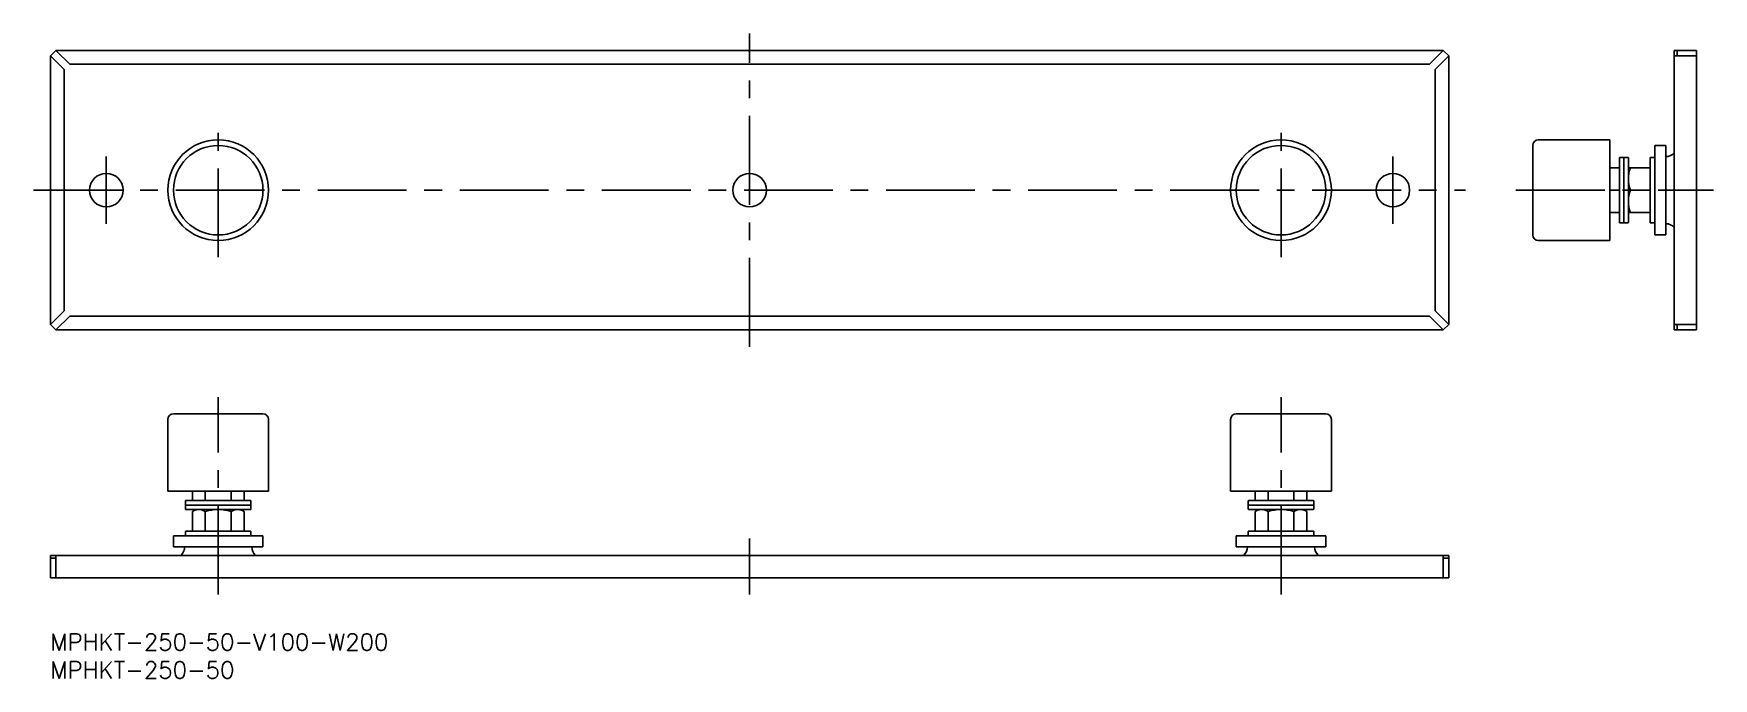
# Model space of a CAD drawing. Extents: x -3 to 297, y -8 to 107.
import ezdxf

# ---------------------------------------------------------------- set-up
doc = ezdxf.new("R2010")
doc.units = 0
doc.header["$LTSCALE"] = 0.5
doc.linetypes.add('CENTER', pattern=[50.8, 31.75, -6.35, 6.35, -6.35])
for name, color, linetype in [('MSM_CENTER', 1, 'CENTER'), ('MSM_CONTINUOUS', 7, 'CONTINUOUS'), ('MSM_PART_NUMBER', 7, 'CONTINUOUS')]:
    doc.layers.add(name, color=color, linetype=linetype)
doc.styles.get("Standard").update_dxf_attribs({"font": 'txt.shx', "height": 3, "bigfont": 'bigfont.shx'})

# ---------------------------------------------------------------- blocks, each defined once
blk = doc.blocks.new('*U2')
at = {"layer": 'MSM_PART_NUMBER'}
blk.add_text('MPHKT-250-50-V100-W200', height=3, dxfattribs=at).set_placement((0, -3))
blk = doc.blocks.new('*U3')
at = {"layer": 'MSM_PART_NUMBER'}
blk.add_text('MPHKT-250-50', height=3, dxfattribs=at).set_placement((0, -8))

msp = doc.modelspace()

# ---------------------------------------------------------------- linework, layer by layer
at = {"layer": 'MSM_CENTER'}
for p, q in [((125, 51.3), (125, 107.3)), ((30, 67.3), (30, 91.3)), ((220, 67.3), (220, 91.3)), ((10, 73.3), (10, 85.3)), ((240, 73.3), (240, 85.3)), ((-3, 79.3), (253, 79.3)), ((262, 79.3), (297.3, 79.3)), ((30, 7), (30, 42.3)), ((220, 7), (220, 42.3)), ((125, 7), (125, 17))]:
    msp.add_line(p, q, dxfattribs=at)
at = {"layer": 'MSM_CONTINUOUS'}
for p, q in [((0.99, 104.29), (0, 103.3)), ((0, 103.3), (0, 55.3)), ((0.02, 103.32), (2.47, 100.86)), ((1, 104.3), (0.99, 104.29)), ((0.99, 104.29), (3.46, 101.83)), ((249, 104.3), (1, 104.3)), ((249.01, 104.29), (246.54, 101.83)), ((249.98, 103.32), (247.53, 100.86)), ((249.01, 104.29), (249, 104.3)), ((249.98, 103.32), (249.01, 104.29)), ((250, 103.3), (249.98, 103.32)), ((250, 55.3), (250, 103.3)), ((290.3, 54.3), (290.3, 104.3)), ((290.3, 104.3), (294.3, 104.3)), ((290.8, 104.29), (290.3, 104.29)), ((290.3, 103.32), (290.8, 103.32)), ((294.3, 103.3), (290.3, 103.3)), ((290.8, 103.32), (290.8, 104.29)), ((294.3, 104.3), (294.3, 54.3)), ((2.47, 57.74), (2.47, 100.86)), ((3.46, 101.83), (246.54, 101.83)), ((247.53, 100.86), (247.53, 57.74)), ((265, 71.3), (265, 87.3)), ((278.8, 88.3), (266, 88.3)), ((278.8, 88.3), (278.8, 70.3)), ((288.8, 87.3), (286.8, 87.3)), ((286.8, 87.3), (286.8, 71.3)), ((288.8, 87.3), (288.8, 71.3)), ((280.5, 73.5), (280.5, 85.1)), ((281.25, 85.15), (280.55, 85.15)), ((281.3, 73.5), (281.3, 85.1)), ((282.05, 85.15), (281.35, 85.15)), ((282.1, 85.1), (282.1, 73.5)), ((286, 73.5), (286, 85.1)), ((286.75, 85.15), (286.05, 85.15)), ((278.8, 83.3), (280.5, 83.3)), ((282.1, 83.3), (286, 83.3)), ((280.5, 79.3), (278.8, 79.3)), ((286, 79.3), (282.46, 79.3)), ((280.5, 75.3), (278.8, 75.3)), ((286, 75.3), (282.1, 75.3)), ((280.55, 73.45), (281.25, 73.45)), ((281.35, 73.45), (282.05, 73.45)), ((286.05, 73.45), (286.75, 73.45)), ((266, 70.3), (278.8, 70.3)), ((286.8, 71.3), (288.8, 71.3)), ((0.02, 55.28), (2.47, 57.74)), ((249.98, 55.28), (247.53, 57.74)), ((0, 55.3), (0.02, 55.28)), ((0.02, 55.28), (0.99, 54.31)), ((0.99, 54.31), (3.46, 56.77)), ((0.99, 54.31), (1, 54.3)), ((1, 54.3), (249, 54.3)), ((246.54, 56.77), (3.46, 56.77)), ((249.01, 54.31), (246.54, 56.77)), ((249, 54.3), (249.01, 54.31)), ((249.01, 54.31), (249.98, 55.28)), ((249.98, 55.28), (250, 55.3)), ((290.3, 55.3), (294.3, 55.3)), ((290.8, 55.28), (290.3, 55.28)), ((290.3, 54.31), (290.8, 54.31)), ((294.3, 54.3), (290.3, 54.3)), ((290.8, 54.31), (290.8, 55.28)), ((22, 39.3), (38, 39.3)), ((212, 39.3), (228, 39.3)), ((21, 38.3), (21, 25.5)), ((39, 25.5), (39, 38.3)), ((211, 38.3), (211, 25.5)), ((229, 25.5), (229, 38.3)), ((39, 25.5), (21, 25.5)), ((25.38, 25.5), (25.38, 23.8)), ((27.69, 23.8), (27.69, 25.5)), ((32.31, 25.5), (32.31, 23.8)), ((34.62, 23.8), (34.62, 25.5)), ((229, 25.5), (211, 25.5)), ((215.38, 25.5), (215.38, 23.8)), ((217.69, 23.8), (217.69, 25.5)), ((222.31, 25.5), (222.31, 23.8)), ((224.62, 23.8), (224.62, 25.5)), ((24.15, 23.75), (24.15, 23.05)), ((24.15, 22.95), (24.15, 22.25)), ((24.2, 23.8), (35.8, 23.8)), ((24.2, 23), (35.8, 23)), ((35.8, 22.2), (24.2, 22.2)), ((26, 22.2), (25.38, 21.84)), ((25.38, 21.84), (25.38, 18.3)), ((27.69, 18.3), (27.69, 21.84)), ((32.31, 21.84), (32.31, 18.3)), ((34, 22.2), (34.62, 21.84)), ((34.62, 18.3), (34.62, 21.84)), ((35.85, 23.05), (35.85, 23.75)), ((35.85, 22.25), (35.85, 22.95)), ((214.15, 23.75), (214.15, 23.05)), ((214.15, 22.95), (214.15, 22.25)), ((214.2, 23.8), (225.8, 23.8)), ((214.2, 23), (225.8, 23)), ((225.8, 22.2), (214.2, 22.2)), ((216, 22.2), (215.38, 21.84)), ((215.38, 21.84), (215.38, 18.3)), ((217.69, 18.3), (217.69, 21.84)), ((222.31, 21.84), (222.31, 18.3)), ((224, 22.2), (224.62, 21.84)), ((224.62, 18.3), (224.62, 21.84)), ((225.85, 23.05), (225.85, 23.75)), ((225.85, 22.25), (225.85, 22.95)), ((24.15, 18.25), (24.15, 17.55)), ((24.2, 18.3), (35.8, 18.3)), ((35.85, 17.55), (35.85, 18.25)), ((214.15, 18.25), (214.15, 17.55)), ((214.2, 18.3), (225.8, 18.3)), ((225.85, 17.55), (225.85, 18.25)), ((22, 17.5), (22, 15.5)), ((38, 17.5), (22, 17.5)), ((38, 15.5), (22, 15.5)), ((38, 15.5), (38, 17.5)), ((212, 17.5), (212, 15.5)), ((228, 17.5), (212, 17.5)), ((228, 15.5), (212, 15.5)), ((228, 15.5), (228, 17.5)), ((0, 10), (0, 14)), ((0, 14), (250, 14)), ((0.02, 14), (0.02, 13.5)), ((0.02, 13.5), (0.99, 13.5)), ((0.99, 13.5), (0.99, 14)), ((1, 14), (1, 10)), ((249, 10), (249, 14)), ((249.01, 14), (249.01, 13.5)), ((249.01, 13.5), (249.98, 13.5)), ((249.98, 13.5), (249.98, 14)), ((250, 14), (250, 10)), ((250, 10), (0, 10))]:
    msp.add_line(p, q, dxfattribs=at)
for centre, radius in [((30, 79.3), 9), ((30, 79.3), 8), ((220, 79.3), 9), ((220, 79.3), 8), ((10, 79.3), 3), ((125, 79.3), 3), ((240, 79.3), 3)]:
    msp.add_circle(centre, radius, dxfattribs=at)
for centre, radius, start, end in [((266, 87.3), 1, 90, 180), ((280.55, 85.1), 0.05, 90, 180), ((281.25, 85.1), 0.05, 0, 90), ((281.35, 85.1), 0.05, 90, 180), ((282.05, 85.1), 0.05, 0, 90), ((286.05, 85.1), 0.05, 90, 180), ((286.75, 85.1), 0.05, 0, 90), ((288.8, 87.3), 2, 270, 318.5904), ((287.88, 81.3), 5.78, 159.7438, 200.2562), ((287.88, 77.3), 5.78, 159.7438, 200.2562), ((280.55, 73.5), 0.05, 180, 270), ((281.25, 73.5), 0.05, 270, 0), ((281.35, 73.5), 0.05, 180, 270), ((282.05, 73.5), 0.05, 270, 0), ((286.05, 73.5), 0.05, 180, 270), ((286.75, 73.5), 0.05, 270, 0), ((288.8, 71.3), 2, 41.4096, 90), ((266, 71.3), 1, 180, 270), ((22, 38.3), 1, 90, 180), ((38, 38.3), 1, 0, 90), ((212, 38.3), 1, 90, 180), ((228, 38.3), 1, 0, 90), ((24.2, 23.75), 0.05, 90, 180), ((24.2, 23.05), 0.05, 180, 270), ((24.2, 22.95), 0.05, 90, 180), ((24.2, 22.25), 0.05, 180, 270), ((26.54, 20.16), 2.04, 55.6158, 115.6158), ((30, 14.56), 7.64, 72.412, 107.588), ((33.46, 20.16), 2.04, 64.3842, 124.3842), ((35.8, 23.75), 0.05, 0, 90), ((35.8, 23.05), 0.05, 270, 0), ((35.8, 22.95), 0.05, 0, 90), ((35.8, 22.25), 0.05, 270, 0), ((214.2, 23.75), 0.05, 90, 180), ((214.2, 23.05), 0.05, 180, 270), ((214.2, 22.95), 0.05, 90, 180), ((214.2, 22.25), 0.05, 180, 270), ((216.54, 20.16), 2.04, 55.6158, 115.6158), ((220, 14.56), 7.64, 72.412, 107.588), ((223.46, 20.16), 2.04, 64.3842, 124.3842), ((225.8, 23.75), 0.05, 0, 90), ((225.8, 23.05), 0.05, 270, 0), ((225.8, 22.95), 0.05, 0, 90), ((225.8, 22.25), 0.05, 270, 0), ((24.2, 18.25), 0.05, 90, 180), ((35.8, 18.25), 0.05, 0, 90), ((214.2, 18.25), 0.05, 90, 180), ((225.8, 18.25), 0.05, 0, 90), ((22, 15.5), 2, 311.4096, 0), ((24.2, 17.55), 0.05, 180, 270), ((35.8, 17.55), 0.05, 270, 0), ((38, 15.5), 2, 180, 228.5904), ((212, 15.5), 2, 311.4096, 0), ((214.2, 17.55), 0.05, 180, 270), ((225.8, 17.55), 0.05, 270, 0), ((228, 15.5), 2, 180, 228.5904)]:
    msp.add_arc(centre, radius, start, end, dxfattribs=at)

# ---------------------------------------------------------------- block references
for name in ['*U2', '*U3']:
    msp.add_blockref(name, (0, 0), dxfattribs=at)

doc.saveas('drawing.dxf')
